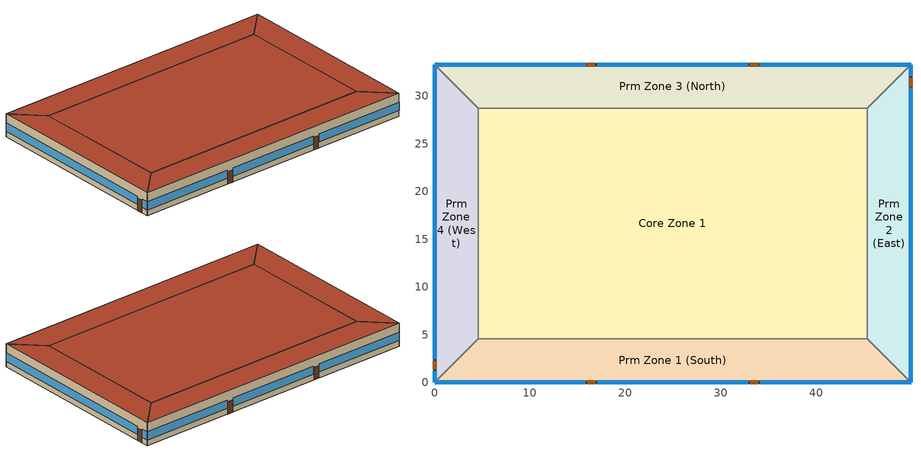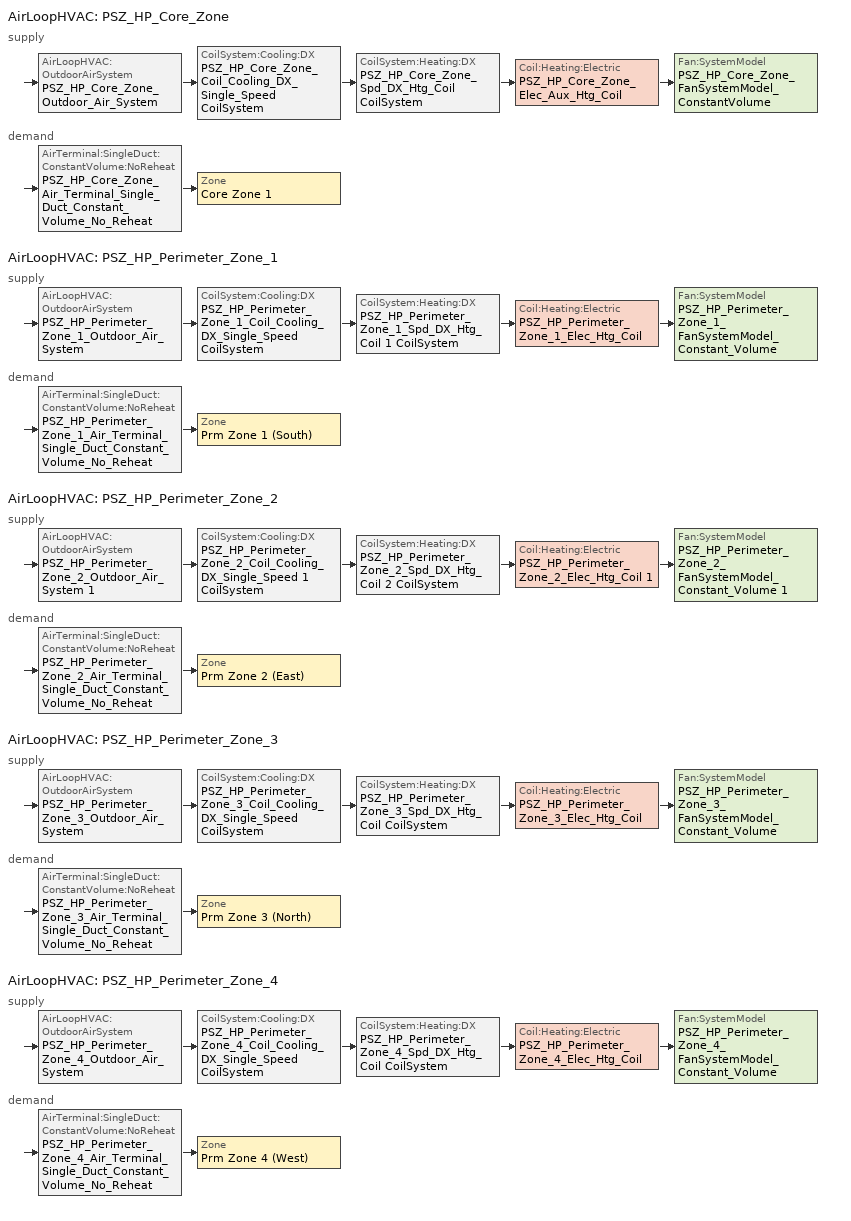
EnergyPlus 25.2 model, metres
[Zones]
Core Zone 1
 floor ground (Slab-on-grade Type 1): 45.32,28.71 45.32,4.57 4.57,4.57 4.57,28.71 z0
 wall to Prm Zone 2 (East) (Interior Wall): 45.32,4.57 45.32,28.71 z0:3.96
 wall to Prm Zone 3 (North) (Interior Wall): 45.32,28.71 4.57,28.71 z0:3.96
 wall to Prm Zone 1 (South) (Interior Wall): 4.57,4.57 45.32,4.57 z0:3.96
 wall to Prm Zone 4 (West) (Interior Wall): 4.57,28.71 4.57,4.57 z0:3.96
 roof outside (Roof Type 1): 45.32,4.57 45.32,28.71 4.57,28.71 4.57,4.57 z3.96
Prm Zone 2 (East)
 floor ground (Slab-on-grade Type 1): 49.9,33.28 49.9,0 45.32,4.57 45.32,28.71 z0
 wall outside (Exterior Wall Type 2): 49.9,0 49.9,33.28 z0:3.96
 wall to Prm Zone 1 (South) (Interior Wall): 45.32,4.57 49.9,0 z0:3.96
 wall to Prm Zone 3 (North) (Interior Wall): 49.9,33.28 45.32,28.71 z0:3.96
 window (Vertical Fenestration Type 1): 49.9,0 49.9,30.84 / 49.9,32.05 49.9,33.27 z1:2.4
 door (Swinging Door): 49.9,30.99 49.9,31.9 z0:2.13
 roof outside (Roof Type 1): 49.9,0 49.9,33.28 45.32,28.71 45.32,4.57 z3.96
Prm Zone 3 (North)
 floor ground (Slab-on-grade Type 2): 49.9,33.28 45.32,28.71 4.57,28.71 0,33.28 z0
 wall outside (Exterior Wall Type 3): 49.9,33.28 0,33.28 z0:3.96
 wall to Prm Zone 4 (West) (Interior Wall): 0,33.28 4.57,28.71 z0:3.96
 window (Vertical Fenestration Type 1): 49.91,33.28 34.09,33.28 / 32.87,33.28 17.04,33.28 / 15.82,33.28 0,33.28 z1:2.4
 door (Swinging Door): 33.94,33.28 33.03,33.28 / 16.84,33.28 15.93,33.28 z0:2.13
 roof outside (Roof Type 2): 45.32,28.71 49.9,33.28 0,33.28 4.57,28.71 z3.96
Prm Zone 1 (South)
 floor ground (Slab-on-grade Type 1): 45.32,4.57 49.9,0 0,0 4.57,4.57 z0
 wall outside (Exterior Wall Type 1): 0,0 49.9,0 z0:3.96
 wall to Prm Zone 4 (West) (Interior Wall): 4.57,4.57 0,0 z0:3.96
 window (Vertical Fenestration Type 1): 34.09,0 49.91,0 / 0,0 15.82,0 / 17.04,0 32.87,0 z1:2.4
 door (Swinging Door): 33.01,0 33.93,0 / 15.98,0 16.9,0 z0:2.13
 roof outside (Roof Type 1): 49.9,0 45.32,4.57 4.57,4.57 0,0 z3.96
Prm Zone 4 (West)
 floor ground (Slab-on-grade Type 2): 0,33.28 4.57,28.71 4.57,4.57 0,0 z0
 wall outside (Exterior Wall Type 3): 0,33.28 0,0 z0:3.96
 window (Vertical Fenestration Type 1): 0,33.27 0,2.44 / 0,1.22 0,0 z1:2.4
 door (Swinging Door): 0,2.28 0,1.37 z0:2.13
 roof outside (Roof Type 3): 0,0 4.57,4.57 4.57,28.71 0,33.28 z3.96
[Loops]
AirLoopHVAC 'PSZ_HP_Core_Zone'
 supply: AirLoopHVAC:OutdoorAirSystem 'PSZ_HP_Core_Zone_Outdoor_Air_System' > CoilSystem:Cooling:DX 'PSZ_HP_Core_Zone_Coil_Cooling_DX_Single_Speed CoilSystem' > CoilSystem:Heating:DX 'PSZ_HP_Core_Zone_Spd_DX_Htg_Coil CoilSystem' > Coil:Heating:Electric 'PSZ_HP_Core_Zone_Elec_Aux_Htg_Coil' > Fan:SystemModel 'PSZ_HP_Core_Zone_FanSystemModel_ConstantVolume'
 demand: AirTerminal:SingleDuct:ConstantVolume:NoReheat 'PSZ_HP_Core_Zone_Air_Terminal_Single_Duct_Constant_Volume_No_Reheat' > Zone 'Core Zone 1'
AirLoopHVAC 'PSZ_HP_Perimeter_Zone_1'
 supply: AirLoopHVAC:OutdoorAirSystem 'PSZ_HP_Perimeter_Zone_1_Outdoor_Air_System' > CoilSystem:Cooling:DX 'PSZ_HP_Perimeter_Zone_1_Coil_Cooling_DX_Single_Speed CoilSystem' > CoilSystem:Heating:DX 'PSZ_HP_Perimeter_Zone_1_Spd_DX_Htg_Coil 1 CoilSystem' > Coil:Heating:Electric 'PSZ_HP_Perimeter_Zone_1_Elec_Htg_Coil' > Fan:SystemModel 'PSZ_HP_Perimeter_Zone_1_FanSystemModel_Constant_Volume'
 demand: AirTerminal:SingleDuct:ConstantVolume:NoReheat 'PSZ_HP_Perimeter_Zone_1_Air_Terminal_Single_Duct_Constant_Volume_No_Reheat' > Zone 'Prm Zone 1 (South)'
AirLoopHVAC 'PSZ_HP_Perimeter_Zone_2'
 supply: AirLoopHVAC:OutdoorAirSystem 'PSZ_HP_Perimeter_Zone_2_Outdoor_Air_System 1' > CoilSystem:Cooling:DX 'PSZ_HP_Perimeter_Zone_2_Coil_Cooling_DX_Single_Speed 1 CoilSystem' > CoilSystem:Heating:DX 'PSZ_HP_Perimeter_Zone_2_Spd_DX_Htg_Coil 2 CoilSystem' > Coil:Heating:Electric 'PSZ_HP_Perimeter_Zone_2_Elec_Htg_Coil 1' > Fan:SystemModel 'PSZ_HP_Perimeter_Zone_2_FanSystemModel_Constant_Volume 1'
 demand: AirTerminal:SingleDuct:ConstantVolume:NoReheat 'PSZ_HP_Perimeter_Zone_2_Air_Terminal_Single_Duct_Constant_Volume_No_Reheat' > Zone 'Prm Zone 2 (East)'
AirLoopHVAC 'PSZ_HP_Perimeter_Zone_3'
 supply: AirLoopHVAC:OutdoorAirSystem 'PSZ_HP_Perimeter_Zone_3_Outdoor_Air_System' > CoilSystem:Cooling:DX 'PSZ_HP_Perimeter_Zone_3_Coil_Cooling_DX_Single_Speed CoilSystem' > CoilSystem:Heating:DX 'PSZ_HP_Perimeter_Zone_3_Spd_DX_Htg_Coil CoilSystem' > Coil:Heating:Electric 'PSZ_HP_Perimeter_Zone_3_Elec_Htg_Coil' > Fan:SystemModel 'PSZ_HP_Perimeter_Zone_3_FanSystemModel_Constant_Volume'
 demand: AirTerminal:SingleDuct:ConstantVolume:NoReheat 'PSZ_HP_Perimeter_Zone_3_Air_Terminal_Single_Duct_Constant_Volume_No_Reheat' > Zone 'Prm Zone 3 (North)'
AirLoopHVAC 'PSZ_HP_Perimeter_Zone_4'
 supply: AirLoopHVAC:OutdoorAirSystem 'PSZ_HP_Perimeter_Zone_4_Outdoor_Air_System' > CoilSystem:Cooling:DX 'PSZ_HP_Perimeter_Zone_4_Coil_Cooling_DX_Single_Speed CoilSystem' > CoilSystem:Heating:DX 'PSZ_HP_Perimeter_Zone_4_Spd_DX_Htg_Coil CoilSystem' > Coil:Heating:Electric 'PSZ_HP_Perimeter_Zone_4_Elec_Htg_Coil' > Fan:SystemModel 'PSZ_HP_Perimeter_Zone_4_FanSystemModel_Constant_Volume'
 demand: AirTerminal:SingleDuct:ConstantVolume:NoReheat 'PSZ_HP_Perimeter_Zone_4_Air_Terminal_Single_Duct_Constant_Volume_No_Reheat' > Zone 'Prm Zone 4 (West)'
[Building]
Model for 229 Test Cases: Loads convergence tolerance value=0.04; Maximum number of warmup days=25; Minimum number of warmup days=6; North axis=0; Solar distribution=FullInteriorAndExterior; Temperature convergence tolerance value=0.2; Terrain=City
[Site:GroundTemperature:BuildingSurface]
21, 21, 21, 21, 21, 21, 21, 21, 21, 21, 21, 21
[Site:Location]
Denver.Intl.AP: Elevation=1650.2; Latitude=39.833; Longitude=-104.658; Time zone=-7
[SizingPeriod:DesignDay] Barometric pressure=83009; Begin environment reset mode=FullResetAtBeginEnvironment; Day of month=21; Daylight saving time indicator=No; Dry bulb temperature range modifier type=DefaultMultipliers; Humidity condition type=WetBulb; Rain indicator=No; Snow indicator=No
Name | Daily dry bulb temperature range | Day type | Maximum dry bulb temperature | Month | Solar model indicator | Wetbulb or dewpoint at maximum dry bulb | Wind direction | Wind speed | Sky clearness
Denver.Intl.AP Ann Clg 1% Condns DB=>MWB | 17.3 | SummerDesignDay | 33.5 | 7 | ASHRAETau2017 | 15.4 | 20 | 4.2
Denver.Intl.AP Ann Htg 99% Condns DB | 0 | WinterDesignDay | -14.6 | 12 | ASHRAEClearSky | -14.6 | 230 | 3.4 | 0
[Construction]
Exterior Wall Type 1: Exterior Wall Type 1 Stucco, Exterior Wall Type 1 Gypsum Board, Exterior Wall Type 1 Insulation, Exterior Wall Type 1 Gypsum Board
Exterior Wall Type 2: Exterior Wall Type 2 Stucco, Exterior Wall Type 2 Gypsum Board, Exterior Wall Type 2 Insulation, Exterior Wall Type 2 Gypsum Board
Exterior Wall Type 3: Exterior Wall Type 3 Total surface-to-surface thermal resistance
Interior Furnishings: Wood 6in
Interior Wall: Interior Wall surface-to-surface thermal resistance
Roof Type 1: Roof Type 1 Built-up roofing, Roof Type 1 Continuous Insulation, Roof Type 1 Metal Deck
Roof Type 2: Roof Type 2 Metal Deck, Roof Type 2 Continuous Insulation, Roof Type 2 Built-up roofing
Roof Type 3: Roof Type 3 Total surface-to-surface thermal resistance
Slab-on-grade Type 1: Slab-on-grade Type 1 Concrete
Slab-on-grade Type 2: Slab-on-grade Type 2 Concrete, Insulation for Slab on grade Type 2
Swinging Door: Opaque Door Panel
Vertical Fenestration Type 1: Vertical Fenestration Type 1 simple material
[Material] Solar absorptance=0.7; Thermal absorptance=0.9
Name | Conductivity | Density | Roughness | Specific heat | Thickness | Visible absorptance
Exterior Wall Type 1 Gypsum Board | 0.16 | 800 | MediumSmooth | 1090 | 0.0159 | 0.7
Exterior Wall Type 1 Insulation | 0.037 | 9.6 | Smooth | 838 | 0.062 | 0.7
Exterior Wall Type 1 Stucco; Exterior Wall Type 2 Stucco | 0.72 | 1856 | Smooth | 840 | 0.0254 | 0.7
Exterior Wall Type 2 Gypsum Board | 0.16 | 800 | MediumSmooth | 1090 | 0.099 | 0.7
Exterior Wall Type 2 Insulation | 0.037 | 9.6 | Smooth | 838 | 0.179 | 0.7
Insulation for Slab on grade Type 2 | 0.04 | 91.31 | Smooth | 838 | 0.1143 | 0.7
Roof Type 1 Built-up roofing | 0.16 | 1120 | VeryRough | 1460 | 0.0095 | 0.7
Roof Type 1 Continuous Insulation | 0.02 | 32 | Smooth | 922 | 0.0527 | 0.7
Roof Type 1 Metal Deck; Roof Type 2 Metal Deck | 45.28 | 7824 | Smooth | 500 | 0.0008 | 0.2
Roof Type 2 Continuous Insulation | 0.02 | 32 | Smooth | 922 | 0.106 | 0.7
Slab-on-grade Type 1 Concrete; Slab-on-grade Type 2 Concrete | 2.31 | 2322 | MediumSmooth | 832 | 0.1016 | 0.8
Wood 6in | 0.12 | 540 | MediumSmooth | 1210 | 0.15 | 0.7
[Material:NoMass] Solar absorptance=0.7; Thermal absorptance=0.9; Visible absorptance=0.7
Name | Roughness | Thermal resistance
Exterior Wall Type 3 Total surface-to-surface thermal resistance | Smooth | 1.95
Interior Wall surface-to-surface thermal resistance | Smooth | 0.35
Opaque Door Panel | MediumRough | 0.475964
Roof Type 2 Built-up roofing | Smooth | 0.059
Roof Type 3 Total surface-to-surface thermal resistance | Smooth | 2.66
[WindowMaterial:SimpleGlazingSystem]
Vertical Fenestration Type 1 simple material: Solar heat gain coefficient=0.387; U factor=3.29; Visible transmittance=0.417
[AirLoopHVAC] Design return air flow fraction of supply air flow=1; Design supply air flow rate=Autosize
PSZ_HP_Core_Zone; PSZ_HP_Perimeter_Zone_1; PSZ_HP_Perimeter_Zone_2; PSZ_HP_Perimeter_Zone_3; PSZ_HP_Perimeter_Zone_4
[AirTerminal:SingleDuct:ConstantVolume:NoReheat] Availability schedule=Always On Discrete; Maximum air flow rate=Autosize
PSZ_HP_Core_Zone_Air_Terminal_Single_Duct_Constant_Volume_No_Reheat; PSZ_HP_Perimeter_Zone_1_Air_Terminal_Single_Duct_Constant_Volume_No_Reheat; PSZ_HP_Perimeter_Zone_2_Air_Terminal_Single_Duct_Constant_Volume_No_Reheat; PSZ_HP_Perimeter_Zone_3_Air_Terminal_Single_Duct_Constant_Volume_No_Reheat; PSZ_HP_Perimeter_Zone_4_Air_Terminal_Single_Duct_Constant_Volume_No_Reheat
[AvailabilityManager:NightCycle] Applicability schedule=Always On Discrete; Control type=CycleOnAny; Cycling run time=3600; Cycling run time control type=FixedRunTime; Fan schedule=Perimeter_bot_ZN_1 OA Schedule; Thermostat tolerance=1
Availability Manager Night Cycle 1; Availability Manager Night Cycle 2; Availability Manager Night Cycle 3; Availability Manager Night Cycle 4; Availability Manager Night Cycle 5
[Coil:Cooling:DX:SingleSpeed] 2017 rated evaporator fan power per volume flow rate=773.3; 2023 rated evaporator fan power per volume flow rate=934.4; Availability schedule=Always On Discrete; Basin heater capacity=0; Basin heater setpoint temperature=2; Condenser type=AirCooled; Crankcase heater capacity=0; Energy input ratio function of flow fraction curve=Curve Quadratic 2; Energy input ratio function of temperature curve=Curve Biquadratic 2; Evaporative condenser air flow rate=Autosize; Evaporative condenser effectiveness=0.9; Evaporative condenser pump rated power consumption=Autosize; Gross rated cooling cop=3.1; Gross rated sensible heat ratio=Autosize; Gross rated total cooling capacity=Autosize; Latent capacity time constant=0; Maximum cycling rate=0; Maximum outdoor dry bulb temperature for crankcase heater operation=10; Minimum outdoor dry bulb temperature for compressor operation=-25; Nominal time for condensate removal to begin=0; Part load fraction correlation curve=Curve Quadratic 3; Rated air flow rate=Autosize; Ratio of initial moisture evaporation rate and steady state latent capacity=0; Total cooling capacity function of flow fraction curve=Curve Quadratic 1; Total cooling capacity function of temperature curve=Curve Biquadratic 1
PSZ_HP_Core_Zone_Coil_Cooling_DX_Single_Speed; PSZ_HP_Perimeter_Zone_1_Coil_Cooling_DX_Single_Speed; PSZ_HP_Perimeter_Zone_2_Coil_Cooling_DX_Single_Speed 1; PSZ_HP_Perimeter_Zone_3_Coil_Cooling_DX_Single_Speed; PSZ_HP_Perimeter_Zone_4_Coil_Cooling_DX_Single_Speed
[Coil:Heating:DX:SingleSpeed] 2017 rated supply fan power per volume flow rate=773.3; 2023 rated supply fan power per volume flow rate=934.4; Availability schedule=Always On Discrete hvac_library; Crankcase heater capacity=0; Defrost control=Timed; Defrost strategy=Resistive; Defrost time period fraction=0.166667; Energy input ratio function of flow fraction curve=OS:Curve:Quadratic 9; Energy input ratio function of temperature curve=OS:Curve:Biquadratic 8; Gross rated heating capacity=Autosize; Gross rated heating cop=3.1; Heating capacity function of flow fraction curve=OS:Curve:Quadratic 8; Heating capacity function of temperature curve=OS:Curve:Biquadratic 7; Maximum outdoor dry bulb temperature for crankcase heater operation=4.44444; Maximum outdoor dry bulb temperature for defrost operation=5; Minimum outdoor dry bulb temperature for compressor operation=-23.3333; Part load fraction correlation curve=OS:Curve:Quadratic 10; Rated air flow rate=Autosize; Resistive defrost heater capacity=2000
PSZ_HP_Core_Zone_Spd_DX_Htg_Coil; PSZ_HP_Perimeter_Zone_1_Spd_DX_Htg_Coil 1; PSZ_HP_Perimeter_Zone_2_Spd_DX_Htg_Coil 2; PSZ_HP_Perimeter_Zone_3_Spd_DX_Htg_Coil; PSZ_HP_Perimeter_Zone_4_Spd_DX_Htg_Coil
[Coil:Heating:Electric] Availability schedule=Always On Discrete; Efficiency=1; Nominal capacity=Autosize
PSZ_HP_Core_Zone_Elec_Aux_Htg_Coil; PSZ_HP_Perimeter_Zone_1_Elec_Htg_Coil; PSZ_HP_Perimeter_Zone_2_Elec_Htg_Coil 1; PSZ_HP_Perimeter_Zone_3_Elec_Htg_Coil; PSZ_HP_Perimeter_Zone_4_Elec_Htg_Coil
[CoilSystem:Cooling:DX] Availability schedule=Always On Discrete
Name | Cooling coil
PSZ_HP_Core_Zone_Coil_Cooling_DX_Single_Speed CoilSystem | PSZ_HP_Core_Zone_Coil_Cooling_DX_Single_Speed
PSZ_HP_Perimeter_Zone_1_Coil_Cooling_DX_Single_Speed CoilSystem | PSZ_HP_Perimeter_Zone_1_Coil_Cooling_DX_Single_Speed
PSZ_HP_Perimeter_Zone_2_Coil_Cooling_DX_Single_Speed 1 CoilSystem | PSZ_HP_Perimeter_Zone_2_Coil_Cooling_DX_Single_Speed 1
PSZ_HP_Perimeter_Zone_3_Coil_Cooling_DX_Single_Speed CoilSystem | PSZ_HP_Perimeter_Zone_3_Coil_Cooling_DX_Single_Speed
PSZ_HP_Perimeter_Zone_4_Coil_Cooling_DX_Single_Speed CoilSystem | PSZ_HP_Perimeter_Zone_4_Coil_Cooling_DX_Single_Speed
[CoilSystem:Heating:DX] Availability schedule=Always On Discrete hvac_library
Name | Heating coil
PSZ_HP_Core_Zone_Spd_DX_Htg_Coil CoilSystem | PSZ_HP_Core_Zone_Spd_DX_Htg_Coil
PSZ_HP_Perimeter_Zone_1_Spd_DX_Htg_Coil 1 CoilSystem | PSZ_HP_Perimeter_Zone_1_Spd_DX_Htg_Coil 1
PSZ_HP_Perimeter_Zone_2_Spd_DX_Htg_Coil 2 CoilSystem | PSZ_HP_Perimeter_Zone_2_Spd_DX_Htg_Coil 2
PSZ_HP_Perimeter_Zone_3_Spd_DX_Htg_Coil CoilSystem | PSZ_HP_Perimeter_Zone_3_Spd_DX_Htg_Coil
PSZ_HP_Perimeter_Zone_4_Spd_DX_Htg_Coil CoilSystem | PSZ_HP_Perimeter_Zone_4_Spd_DX_Htg_Coil
[Controller:MechanicalVentilation] Availability schedule=Always On Discrete; Demand controlled ventilation=No; System outdoor air method=ZoneSum
Name | Zone or zonelist name 1 | Design specification outdoor air object name 1 | Design specification zone air distribution object name 1
Controller Mechanical Ventilation 1 | Core Zone 1 | Core_Zone_Design_OA | Core Zone 1 Design Spec Zone Air Dist
Controller Mechanical Ventilation 2 | Prm Zone 1 (South) | Perimeter_Zone_1_Design_OA | Prm Zone 1 (South) Design Spec Zone Air Dist
Controller Mechanical Ventilation 3 | Prm Zone 2 (East) | Perimeter_Zone_2_Design_OA | Prm Zone 2 (East) Design Spec Zone Air Dist
Controller Mechanical Ventilation 4 | Prm Zone 3 (North) | Perimeter_Zone_3_Design_OA | Prm Zone 3 (North) Design Spec Zone Air Dist
Controller Mechanical Ventilation 5 | Prm Zone 4 (West) | Perimeter_Zone_4_Design_OA | Prm Zone 4 (West) Design Spec Zone Air Dist
[Controller:OutdoorAir] Control high indoor humidity based on outdoor humidity ratio=Yes; Economizer control action type=ModulateFlow; Economizer control type=DifferentialDryBulb; Economizer maximum limit dry bulb temperature=28; Economizer maximum limit enthalpy=64000; Economizer minimum limit dry bulb temperature=-100; Economizer operation staging=InterlockedWithMechanicalCooling; Heat recovery bypass control type=BypassWhenWithinEconomizerLimits; High humidity control=No; High humidity outdoor air flow ratio=1; Lockout type=NoLockout; Maximum outdoor air flow rate=Autosize; Minimum limit type=FixedMinimum; Minimum outdoor air flow rate=Autosize
Name | Mechanical ventilation controller
Controller Outdoor Air 1 | Controller Mechanical Ventilation 1
Controller Outdoor Air 2 | Controller Mechanical Ventilation 2
Controller Outdoor Air 3 | Controller Mechanical Ventilation 3
Controller Outdoor Air 4 | Controller Mechanical Ventilation 4
Controller Outdoor Air 5 | Controller Mechanical Ventilation 5
[DesignSpecification:OutdoorAir] Outdoor air flow air changes per hour=0; Outdoor air flow per person=0; Outdoor air flow per zone=0; Outdoor air flow per zone floor area=0.0006096; Outdoor air method=Sum
Core_Zone_Design_OA; Perimeter_Zone_1_Design_OA; Perimeter_Zone_2_Design_OA; Perimeter_Zone_3_Design_OA; Perimeter_Zone_4_Design_OA
[DesignSpecification:OutdoorAir:SpaceList]
Name | Space design specification outdoor air object name 1 | Space name 1
Core Zone 1 DSOA Space List | Core_Zone_Design_OA | Core_Space_1
Prm Zone 1 (South) DSOA Space List | Perimeter_Zone_1_Design_OA | Perimeter_Space_1
Prm Zone 2 (East) DSOA Space List | Perimeter_Zone_2_Design_OA | Perimeter_Space_2
Prm Zone 3 (North) DSOA Space List | Perimeter_Zone_3_Design_OA | Perimeter_Space_3
Prm Zone 4 (West) DSOA Space List | Perimeter_Zone_4_Design_OA | Perimeter_Space_4
[DesignSpecification:ZoneAirDistribution] Minimum zone ventilation efficiency=0; Zone air distribution effectiveness in cooling mode=1; Zone air distribution effectiveness in heating mode=1
Core Zone 1 Design Spec Zone Air Dist; Prm Zone 1 (South) Design Spec Zone Air Dist; Prm Zone 2 (East) Design Spec Zone Air Dist; Prm Zone 3 (North) Design Spec Zone Air Dist; Prm Zone 4 (West) Design Spec Zone Air Dist
[ElectricEquipment] Design level calculation method=Watts/Area; End use subcategory=GeneralEquipment; Fraction latent=0; Fraction lost=0; Fraction radiant=0.2; Watts per floor area=8.07
Name | Schedule | Zone or zonelist or space or spacelist
Core_bottom Elec Equip | Core_Space_Elec_Equip_Sch | Core_Space_1
Perimeter_bot_ZN_1 Elec Equip | Perimeter_Space_1_Elec_Equip_Sch | Perimeter_Space_1
Perimeter_bot_ZN_2 Elec Equip | Perimeter_Space_2_Elec_Equip_Sch | Perimeter_Space_2
Perimeter_bot_ZN_3 Elec Equip | Perimeter_Space_3_Elec_Equip_Sch | Perimeter_Space_3
Perimeter_bot_ZN_4 Elec Equip | Perimeter_bot_ZN_4 Elec Equip Sch | Perimeter_Space_4
[EnergyManagementSystem:Sensor]
EFC_meter: Output variable or output meter=Electricity:Facility
[Fan:SystemModel] Availability schedule=Always On Discrete hvac_library; Design electric power consumption=Autosize; Design maximum air flow rate=Autosize; Design power sizing method=PowerPerFlow; Design pressure rise=250; Electric power minimum flow rate fraction=0.2; Electric power per unit flow rate=635.664; Electric power per unit flow rate per unit pressure=2.22045e-16; End use subcategory=General; Fan total efficiency=0.7; Motor efficiency=0.9; Motor in air stream fraction=1; Motor loss radiative fraction=0; Number of speeds=1; Speed control method=Discrete
PSZ_HP_Core_Zone_FanSystemModel_ConstantVolume; PSZ_HP_Perimeter_Zone_1_FanSystemModel_Constant_Volume; PSZ_HP_Perimeter_Zone_2_FanSystemModel_Constant_Volume 1; PSZ_HP_Perimeter_Zone_3_FanSystemModel_Constant_Volume; PSZ_HP_Perimeter_Zone_4_FanSystemModel_Constant_Volume
[HeatExchanger:AirToAir:SensibleAndLatent] Availability schedule=Always On Discrete hvac_library; Economizer lockout=Yes; Frost control type=None; Heat exchanger type=Rotary; Latent effectiveness at 100 cooling air flow=0.5; Latent effectiveness at 100 heating air flow=0.5; Latent effectiveness of cooling air flow curve=Air-to-Air Plate HX_LatCoolEff; Latent effectiveness of heating air flow curve=Air-to-Air Plate HX_LatHeatEff; Nominal electric power=0; Nominal supply air flow rate=Autosize; Sensible effectiveness at 100 cooling air flow=0.5; Sensible effectiveness at 100 heating air flow=0.5; Sensible effectiveness of cooling air flow curve=Air-to-Air Plate HX_SensCoolEff; Sensible effectiveness of heating air flow curve=Air-to-Air Plate HX_SensHeatEff; Supply air outlet temperature control=Yes; Threshold temperature=1.7
PSZ_HP_Core_Zone_Air_to_Air_Wheel_HX; PSZ_HP_Perimeter_Zone_1_Air_to_Air_Plate_HX; PSZ_HP_Perimeter_Zone_2_Air_to_Air_Plate_HX 1; PSZ_HP_Perimeter_Zone_3_Air_to_Air_Plate_HX; PSZ_HP_Perimeter_Zone_4_Air_to_Air_Plate_HX
[InternalMass] Construction=Interior Furnishings
Name | Zone or zonelist | Space or spacelist | Surface area
Core_bottom Internal Mass | Core Zone 1 | Core_Space_1 | 1967.31
Perimeter_bot_ZN_1 Internal Mass | Prm Zone 1 (South) | Perimeter_Space_1 | 414.719
Perimeter_bot_ZN_2 Internal Mass | Prm Zone 2 (East) | Perimeter_Space_2 | 262.544
Perimeter_bot_ZN_3 Internal Mass | Prm Zone 3 (North) | Perimeter_Space_3 | 414.719
Perimeter_bot_ZN_4 Internal Mass | Prm Zone 4 (West) | Perimeter_Space_4 | 262.544
[Lights] Design level calculation method=Watts/Area; End use subcategory=GeneralLights; Fraction radiant=0.7; Fraction replaceable=1; Fraction visible=0.2; Return air fraction=0; Watts per floor area=11.033
Name | Schedule | Zone or zonelist or space or spacelist
Core_bottom Lighting | Core_Space_Lighting_Sch | Core_Space_1
Perimeter_bot_ZN_1 Lighting | Perimeter_Space_1_Lighting_Sch | Perimeter_Space_1
Perimeter_bot_ZN_2 Lighting | Perimeter_Space_2_Lighting_Sch | Perimeter_Space_2
Perimeter_bot_ZN_3 Lighting | Perimeter_Space_3_Lighting_Sch | Perimeter_Space_3
Perimeter_bot_ZN_4 Lighting | Perimeter_Space_4_Lighting_Sch | Perimeter_Space_4
[People] Activity level schedule=People heating rate; Fraction radiant=0.3; Number of people calculation method=People/Area; People per floor area=0.0538196; Sensible heat fraction=0.55
Name | Number of people schedule | Zone or zonelist or space or spacelist
Core_bottom People | Core_Space Occupant Sch | Core_Space_1
Perimeter_bot_ZN_1 People | Perimeter_Space_1_Occupant_Sch | Perimeter_Space_1
Perimeter_bot_ZN_2 People | Perimeter_Space_2_Occupant_Sch | Perimeter_Space_2
Perimeter_bot_ZN_3 People | Perimeter_Space_3_Occupant_Sch | Perimeter_Space_3
Perimeter_bot_ZN_4 People | Perimeter_Space_4_Occupant_Sch | Perimeter_Space_4
[SetpointManager:MixedAir] Control variable=Temperature
Node 11 OS Default SPM; Node 15 OS Default SPM; Node 17 OS Default SPM; Node 26 OS Default SPM; Node 27 OS Default SPM; Node 31 OS Default SPM; Node 40 OS Default SPM; Node 41 OS Default SPM; Node 45 OS Default SPM; Node 54 OS Default SPM; Node 55 OS Default SPM; Node 59 OS Default SPM; Node 68 OS Default SPM; Node 69 OS Default SPM; Node 73 OS Default SPM
[SetpointManager:Scheduled] Control variable=Temperature
Name | Schedule
Scheduled Deck Temp; Scheduled Deck Temp 1; Scheduled Deck Temp 2; Scheduled Deck Temp 3; Scheduled Deck Temp 4 | 55F_Clg_Coil_LAT
Scheduled Deck Temp 5; Scheduled Deck Temp 6; Scheduled Deck Temp 7; Scheduled Deck Temp 8; Scheduled Deck Temp 9 | 90F_Htg_Coil_LAT
[SetpointManager:Scheduled:DualSetpoint] Control variable=Temperature; High setpoint schedule=Min Max Temp w Deadband 90F Temp sch; Low setpoint schedule=Min Max Temp w Deadband 55F Temp sch
Min Max Temp w Deadband; Min Max Temp w Deadband 1; Min Max Temp w Deadband 2; Min Max Temp w Deadband 3; Min Max Temp w Deadband 4
[Sizing:System] 100 outdoor air in cooling=No; 100 outdoor air in heating=No; Central cooling capacity control method=OnOff; Central cooling design supply air humidity ratio=0.0085; Central cooling design supply air temperature=12.8; Central heating design supply air humidity ratio=0.008; Central heating design supply air temperature=40; Central heating maximum system air flow ratio=1; Cooling design capacity=Autosize; Cooling design capacity method=CoolingDesignCapacity; Cooling design capacity per floor area=234.7; Cooling fraction of autosized cooling supply air flow rate=1; Cooling supply air flow rate=0; Cooling supply air flow rate method=DesignDay; Cooling supply air flow rate per floor area=0.00996765; Cooling supply air flow rate per unit cooling capacity=3.94755e-05; Design outdoor air flow rate=Autosize; Fraction of autosized cooling design capacity=1; Fraction of autosized heating design capacity=1; Heating design capacity=Autosize; Heating design capacity method=HeatingDesignCapacity; Heating design capacity per floor area=157; Heating fraction of autosized cooling supply air flow rate=1; Heating fraction of autosized heating supply air flow rate=1; Heating supply air flow rate=0; Heating supply air flow rate method=DesignDay; Heating supply air flow rate per floor area=0.00996765; Heating supply air flow rate per unit heating capacity=3.15882e-05; Occupant diversity=Autosize; Precool design humidity ratio=0.008; Precool design temperature=12.8; Preheat design humidity ratio=0.008; Preheat design temperature=7; System outdoor air method=ZoneSum; Type of load to size on=Sensible; Type of zone sum to use=NonCoincident; Zone maximum outdoor air fraction=1
PSZ_HP_Core_Zone; PSZ_HP_Perimeter_Zone_1; PSZ_HP_Perimeter_Zone_2; PSZ_HP_Perimeter_Zone_3; PSZ_HP_Perimeter_Zone_4
[Sizing:Zone] Account for dedicated outdoor air system=No; Cooling design air flow method=DesignDay; Cooling design air flow rate=0; Cooling minimum air flow=0; Cooling minimum air flow fraction=0; Cooling minimum air flow per zone floor area=0.000762; Heating design air flow method=DesignDayWithLimit; Heating design air flow rate=0; Heating maximum air flow=0; Heating maximum air flow fraction=0.5; Heating maximum air flow per zone floor area=0; Type of space sum to use=Coincident; Zone cooling design supply air humidity ratio=0.0085; Zone cooling design supply air humidity ratio difference=0.005; Zone cooling design supply air temperature=12.8; Zone cooling design supply air temperature input method=SupplyAirTemperature; Zone heating design supply air humidity ratio=0.008; Zone heating design supply air temperature=32.2222; Zone heating design supply air temperature difference=11.11; Zone heating design supply air temperature input method=SupplyAirTemperature; Zone humidification design supply air humidity ratio difference=0.005; Zone latent cooling design supply air humidity ratio input method=HumidityRatioDifference; Zone latent heating design supply air humidity ratio input method=HumidityRatioDifference; Zone load sizing method=Sensible Load Only No Latent Load
Name | Design specification outdoor air object | Design specification zone air distribution object | Zone cooling design supply air temperature difference
Core Zone 1 | Core Zone 1 DSOA Space List | Core Zone 1 Design Spec Zone Air Dist | 8.33333
Prm Zone 1 (South) | Prm Zone 1 (South) DSOA Space List | Prm Zone 1 (South) Design Spec Zone Air Dist | 11.1111
Prm Zone 2 (East) | Prm Zone 2 (East) DSOA Space List | Prm Zone 2 (East) Design Spec Zone Air Dist | 11.1111
Prm Zone 3 (North) | Prm Zone 3 (North) DSOA Space List | Prm Zone 3 (North) Design Spec Zone Air Dist | 11.1111
Prm Zone 4 (West) | Prm Zone 4 (West) DSOA Space List | Prm Zone 4 (West) Design Spec Zone Air Dist | 11.1111
[Space]
Name | Zone
Core_Space_1 | Core Zone 1
Perimeter_Space_1 | Prm Zone 1 (South)
Perimeter_Space_2 | Prm Zone 2 (East)
Perimeter_Space_3 | Prm Zone 3 (North)
Perimeter_Space_4 | Prm Zone 4 (West)
[ThermostatSetpoint:DualSetpoint] Cooling setpoint temperature schedule=Cooling Themostat Setpoint; Heating setpoint temperature schedule=Heating Thermostat Setpoint
Core_bottom Setpoints; Perimeter_bot_ZN_1 Setpoints; Perimeter_bot_ZN_2 Setpoints; Perimeter_bot_ZN_3 Setpoints; Perimeter_bot_ZN_4 Setpoints
[Zone] Ceiling height=3.96; Multiplier=1; Part of total floor area=Yes
Core Zone 1; Prm Zone 1 (South); Prm Zone 2 (East); Prm Zone 3 (North); Prm Zone 4 (West)
[ZoneControl:Thermostat] Temperature difference between cutout and setpoint=0
Name | Zone or zonelist | Control 1 | Control type schedule
Core Zone 1 Thermostat | Core Zone 1 | Core_bottom Setpoints | Core Zone 1 Thermostat Schedule
Prm Zone 1 (South) Thermostat | Prm Zone 1 (South) | Perimeter_bot_ZN_1 Setpoints | Prm Zone 1 (South) Thermostat Schedule
Prm Zone 2 (East) Thermostat | Prm Zone 2 (East) | Perimeter_bot_ZN_2 Setpoints | Prm Zone 2 (East) Thermostat Schedule
Prm Zone 3 (North) Thermostat | Prm Zone 3 (North) | Perimeter_bot_ZN_3 Setpoints | Prm Zone 3 (North) Thermostat Schedule
Prm Zone 4 (West) Thermostat | Prm Zone 4 (West) | Perimeter_bot_ZN_4 Setpoints | Prm Zone 4 (West) Thermostat Schedule
[Zone equipment]
Core Zone 1: PSZ_HP_Core_Zone_Air_Terminal_Single_Duct_Constant_Volume_No_Reheat
Prm Zone 1 (South): PSZ_HP_Perimeter_Zone_1_Air_Terminal_Single_Duct_Constant_Volume_No_Reheat
Prm Zone 2 (East): PSZ_HP_Perimeter_Zone_2_Air_Terminal_Single_Duct_Constant_Volume_No_Reheat
Prm Zone 3 (North): PSZ_HP_Perimeter_Zone_3_Air_Terminal_Single_Duct_Constant_Volume_No_Reheat
Prm Zone 4 (West): PSZ_HP_Perimeter_Zone_4_Air_Terminal_Single_Duct_Constant_Volume_No_Reheat
[ZoneInfiltration:DesignFlowRate] Constant term coefficient=1; Velocity term coefficient=0
Name | Air changes per hour | Design flow rate calculation method | Zone or zonelist or space or spacelist | Flow rate per exterior surface area | Flow rate per floor area | Schedule
Infiltration_Method_1_Core_Zone | 0 | AirChanges/Hour | Core_Space_1
Infiltration_Method_1_Zone_1 | 0.5 | AirChanges/Hour | Perimeter_Space_1
Infiltration_Method_2_Zone_2 |  | Flow/ExteriorWallArea | Perimeter_Space_2 | 0.000586232
Infiltration_Method_3_Zone_3 |  | Flow/Area | Perimeter_Space_3 |  | 0.000388417 | Constant Schedule
Infiltration_Method_3_Zone_4 |  | Flow/Area | Perimeter_Space_4 |  | 0.000409092 | Constant Schedule
[Curve:Biquadratic]
Name | Maximum value of x | Maximum value of y | Minimum value of x | Minimum value of y | Coefficient1 constant | Coefficient2 x | Coefficient3 x 2 | Coefficient4 y | Coefficient5 y 2 | Coefficient6 x y
Curve Biquadratic 1 | 22 | 46 | 17 | 13 | 0.942588 | 0.00954335 | 0.00068377 | -0.0110427 | 5.249e-06 | -9.72e-06
Curve Biquadratic 2 | 22 | 46 | 17 | 13 | 0.342414 | 0.034885 | -0.0006237 | 0.00497722 | 0.000437951 | -0.000728028
OS:Curve:Biquadratic 7 | 1 | 1 | 0 | 0 | 0.758746 | 0 | 0 | 0.027626 | 0.000148716 | 0
OS:Curve:Biquadratic 8 | 20 | 1 | -20 | 0 | 1.19248 | -0.0300438 | 0.00103745 | 0 | 0 | 0
[Curve:Quadratic]
Name | Maximum value of x | Minimum value of x | Coefficient1 constant | Coefficient2 x | Coefficient3 x 2
Curve Quadratic 1 | 1.5 | 0.5 | 0.8 | 0.2 | 0
Curve Quadratic 2 | 1.5 | 0.5 | 1.1552 | -0.1808 | 0.0256
Curve Quadratic 3; OS:Curve:Quadratic 10 | 1 | 0 | 0.85 | 0.15 | 0
OS:Curve:Quadratic 8 | 1.5 | 0.5 | 0.84 | 0.16 | 0
OS:Curve:Quadratic 9 | 1 | 0 | 1.3824 | -0.4336 | 0.0512
[Schedule:Compact]
Core Zone 1 Thermostat Schedule; Prm Zone 1 (South) Thermostat Schedule; Prm Zone 2 (East) Thermostat Schedule; Prm Zone 3 (North) Thermostat Schedule; Prm Zone 4 (West) Thermostat Schedule: Through: 12/31, For: AllDays, Until: 24:00, 4
Core_Space Occupant Sch; Perimeter_Space_1_Occupant_Sch; Perimeter_Space_2_Occupant_Sch; Perimeter_Space_3_Occupant_Sch; Perimeter_Space_4_Occupant_Sch: Through: 12/31, For: Weekdays, Until: 06:00, 0, Until: 07:00, 0.1, Until: 08:00, 0.2, Until: 10:00, 0.95, Until: 11:00, 0.975703, Until: 12:00, 0.95, Until: 13:00, 0.513528, Until: 14:00, 0.95, Until: 15:00, 0.975703, Until: 17:00, 0.95, Until: 18:00, 0.3, Until: 22:00, 0.1, Until: 23:00, 0.05, Until: 24:00, 0.05, For: Saturday, Until: 06:00, 0, Until: 07:00, 0.1, Until: 08:00, 0.1, Until: 10:00, 0.3, Until: 11:00, 0.308117, Until: 12:00, 0.3, Until: 13:00, 0.102706, Until: 14:00, 0.1, Until: 15:00, 0.102706, Until: 17:00, 0.1, Until: 18:00, 0.05, Until: 19:00, 0.05, Until: 24:00, 0, For: SummerDesignDay, Until: 06:00, 1, Until: 22:00, 1, Until: 24:00, 1, For: WinterDesignDay, Until: 24:00, 0, For:Sunday Holidays AllOtherDays, Until: 06:00, 0, Until: 18:00, 0.05, Until: 24:00, 0
Core_Space_Elec_Equip_Sch; Perimeter_Space_1_Elec_Equip_Sch; Perimeter_Space_2_Elec_Equip_Sch; Perimeter_Space_3_Elec_Equip_Sch; Perimeter_bot_ZN_4 Elec Equip Sch: Through: 12/31, For: Weekdays, Until: 06:00, 0.307674, Until: 08:00, 0.381235, Until: 12:00, 0.857778, Until: 13:00, 0.76247, Until: 17:00, 0.857778, Until: 18:00, 0.476543, Until: 24:00, 0.381235, For: SummerDesignDay, Until: 24:00, 1, For: Saturday, Until: 06:00, 0.230755, Until: 08:00, 0.381235, Until: 12:00, 0.476543, Until: 17:00, 0.33358, Until: 19:00, 0.285926, Until: 24:00, 0.230755, For: WinterDesignDay, Until: 24:00, 0, For: Sunday Holidays AllOtherDays, Until: 06:00, 0.230755, Until: 18:00, 0.285926, Until: 24:00, 0.230755
Core_Space_Lighting_Sch; Perimeter_Space_1_Lighting_Sch; Perimeter_Space_2_Lighting_Sch; Perimeter_Space_3_Lighting_Sch; Perimeter_Space_4_Lighting_Sch: Through: 12/31, For: Weekdays, Until: 5:00, 0.05, Until: 6:00, 0.1, Until: 7:00, 0.0862326, Until: 8:00, 0.258698, Until: 17:00, 0.776093, Until: 18:00, 0.431163, Until: 20:00, 0.258698, Until: 22:00, 0.172465, Until: 23:00, 0.0862326, Until: 24:00, 0.0431163, For: SummerDesignDay, Until: 24:00, 1, For: Saturday, Until: 6:00, 0.05, Until: 8:00, 0.0862326, Until: 12:00, 0.258698, Until: 17:00, 0.129349, Until: 19:00, 0.0431163, Until: 24:00, 0.05, For: WinterDesignDay, Until: 24:00, 0, For: Sunday Holidays AllOtherDays, Until: 6:00, 0.05, Until: 18:00, 0.0431163, Until: 24:00, 0.05
Perimeter_bot_ZN_1 OA Schedule: Through: 12/31, For: Weekdays SummerDesignDay, Until: 06:00, 0, Until: 22:00, 1, Until: 24:00, 0, For: Saturday WinterDesignDay, Until: 06:00, 0, Until: 18:00, 1, Until: 24:00, 0, For: AllOtherDays, Until: 24:00, 0
[Schedule:Constant]
Name | Hourly value
Always On Discrete; Always On Discrete hvac_library | 1
People heating rate | 120
[Schedule:Day:Interval]
Min Max Temp w Deadband 55F Temp sch; Min Max Temp w Deadband 55F Temp sch 2: 24:00, 12.7778, No
Min Max Temp w Deadband 55F Temp sch 3; Min Max Temp w Deadband 90F Temp sch 2: 24:00, 32.2222, No
Saturdays: 05:00, 26.7, 17:00, 24, 24:00, 26.7, No
Saturdays 1: 05:00, 15.6, 17:00, 21, 24:00, 15.6, No
Schedule Day 6; Schedule Day 8; Schedule Day 9: 24:00, 1, No
Schedule Day 10: 24:00, 23.8889, No
Schedule Day 11: 24:00, 21.1111, No
Sundays: 24:00, 26.7, No
Sundays 2: 24:00, 15.6, No
Weekday: 05:00, 15.6, 22:00, 21, 24:00, 15.6, No
Weekdays: 05:00, 26.7, 22:00, 24, 24:00, 26.1005, No
[Schedule:Week:Daily]
55F_Clg_Coil_LAT Week Rule - Jan1-Dec31: Min Max Temp w Deadband 55F Temp sch 2, Min Max Temp w Deadband 55F Temp sch 2, Min Max Temp w Deadband 55F Temp sch 2, Min Max Temp w Deadband 55F Temp sch 2, Min Max Temp w Deadband 55F Temp sch 2, Min Max Temp w Deadband 55F Temp sch 2, Min Max Temp w Deadband 55F Temp sch 2, Min Max Temp w Deadband 55F Temp sch 2, Min Max Temp w Deadband 55F Temp sch 2, Min Max Temp w Deadband 55F Temp sch 2, Min Max Temp w Deadband 55F Temp sch 2, Min Max Temp w Deadband 55F Temp sch 2
90F_Htg_Coil_LAT Week Rule - Jan1-Dec31: Min Max Temp w Deadband 55F Temp sch 3, Min Max Temp w Deadband 55F Temp sch 3, Min Max Temp w Deadband 55F Temp sch 3, Min Max Temp w Deadband 55F Temp sch 3, Min Max Temp w Deadband 55F Temp sch 3, Min Max Temp w Deadband 55F Temp sch 3, Min Max Temp w Deadband 55F Temp sch 3, Min Max Temp w Deadband 55F Temp sch 3, Min Max Temp w Deadband 55F Temp sch 3, Min Max Temp w Deadband 55F Temp sch 3, Min Max Temp w Deadband 55F Temp sch 3, Min Max Temp w Deadband 55F Temp sch 3
Constant Schedule Week Rule - Jan1-Dec31: Schedule Day 6, Schedule Day 6, Schedule Day 6, Schedule Day 6, Schedule Day 6, Schedule Day 6, Schedule Day 6, Schedule Day 6, Schedule Day 8, Schedule Day 9, Schedule Day 6, Schedule Day 6
Cooling Themostat Setpoint Week Rule - Jan1-Jan2: Weekdays, Weekdays, Weekdays, Weekdays, Weekdays, Weekdays, Saturdays, Weekdays, Schedule Day 10, Weekdays, Weekdays, Weekdays
Cooling Themostat Setpoint Week Rule - Jan3-Dec31: Sundays, Weekdays, Weekdays, Weekdays, Weekdays, Weekdays, Saturdays, Weekdays, Schedule Day 10, Weekdays, Weekdays, Weekdays
Heating Thermostat Setpoint Week Rule - Jan1-Jan2: Weekday, Weekday, Weekday, Weekday, Weekday, Weekday, Saturdays 1, Weekday, Weekday, Schedule Day 11, Weekday, Weekday
Heating Thermostat Setpoint Week Rule - Jan3-Dec31: Sundays 2, Weekday, Weekday, Weekday, Weekday, Weekday, Saturdays 1, Weekday, Weekday, Schedule Day 11, Weekday, Weekday
Min Max Temp w Deadband 55F Temp sch Week Rule - Jan1-Dec31: Min Max Temp w Deadband 55F Temp sch, Min Max Temp w Deadband 55F Temp sch, Min Max Temp w Deadband 55F Temp sch, Min Max Temp w Deadband 55F Temp sch, Min Max Temp w Deadband 55F Temp sch, Min Max Temp w Deadband 55F Temp sch, Min Max Temp w Deadband 55F Temp sch, Min Max Temp w Deadband 55F Temp sch, Min Max Temp w Deadband 55F Temp sch, Min Max Temp w Deadband 55F Temp sch, Min Max Temp w Deadband 55F Temp sch, Min Max Temp w Deadband 55F Temp sch
Min Max Temp w Deadband 90F Temp sch Week Rule - Jan1-Dec31: Min Max Temp w Deadband 90F Temp sch 2, Min Max Temp w Deadband 90F Temp sch 2, Min Max Temp w Deadband 90F Temp sch 2, Min Max Temp w Deadband 90F Temp sch 2, Min Max Temp w Deadband 90F Temp sch 2, Min Max Temp w Deadband 90F Temp sch 2, Min Max Temp w Deadband 90F Temp sch 2, Min Max Temp w Deadband 90F Temp sch 2, Min Max Temp w Deadband 90F Temp sch 2, Min Max Temp w Deadband 90F Temp sch 2, Min Max Temp w Deadband 90F Temp sch 2, Min Max Temp w Deadband 90F Temp sch 2
[Schedule:Year]
55F_Clg_Coil_LAT: 55F_Clg_Coil_LAT Week Rule - Jan1-Dec31, 1, 1, 12, 31
90F_Htg_Coil_LAT: 90F_Htg_Coil_LAT Week Rule - Jan1-Dec31, 1, 1, 12, 31
Constant Schedule: Constant Schedule Week Rule - Jan1-Dec31, 1, 1, 12, 31
Cooling Themostat Setpoint: Cooling Themostat Setpoint Week Rule - Jan1-Jan2, 1, 1, 1, 2, Cooling Themostat Setpoint Week Rule - Jan3-Dec31, 1, 3, 12, 31
Heating Thermostat Setpoint: Heating Thermostat Setpoint Week Rule - Jan1-Jan2, 1, 1, 1, 2, Heating Thermostat Setpoint Week Rule - Jan3-Dec31, 1, 3, 12, 31
Min Max Temp w Deadband 55F Temp sch: Min Max Temp w Deadband 55F Temp sch Week Rule - Jan1-Dec31, 1, 1, 12, 31
Min Max Temp w Deadband 90F Temp sch: Min Max Temp w Deadband 90F Temp sch Week Rule - Jan1-Dec31, 1, 1, 12, 31
[Table:IndependentVariable]
Air-to-Air Plate HX_IndependentVariable: Linear, Linear, 10, 0, Dimensionless, 0.75, 1
[Table:IndependentVariableList]
Air-to-Air Plate HX_LatCoolEff Independent Variable List; Air-to-Air Plate HX_LatHeatEff Independent Variable List; Air-to-Air Plate HX_SensCoolEff Independent Variable List; Air-to-Air Plate HX_SensHeatEff Independent Variable List: Air-to-Air Plate HX_IndependentVariable
[Table:Lookup]
Air-to-Air Plate HX_LatCoolEff: Air-to-Air Plate HX_LatCoolEff Independent Variable List, 10, 0, 0.68, DivisorOnly, Dimensionless, 0.73, 0.68
Air-to-Air Plate HX_LatHeatEff: Air-to-Air Plate HX_LatHeatEff Independent Variable List, 10, 0, 0.68, DivisorOnly, Dimensionless, 0.73, 0.68
Air-to-Air Plate HX_SensCoolEff: Air-to-Air Plate HX_SensCoolEff Independent Variable List, 10, 0, 0.76, DivisorOnly, Dimensionless, 0.81, 0.76
Air-to-Air Plate HX_SensHeatEff: Air-to-Air Plate HX_SensHeatEff Independent Variable List, 10, 0, 0.76, DivisorOnly, Dimensionless, 0.81, 0.76
